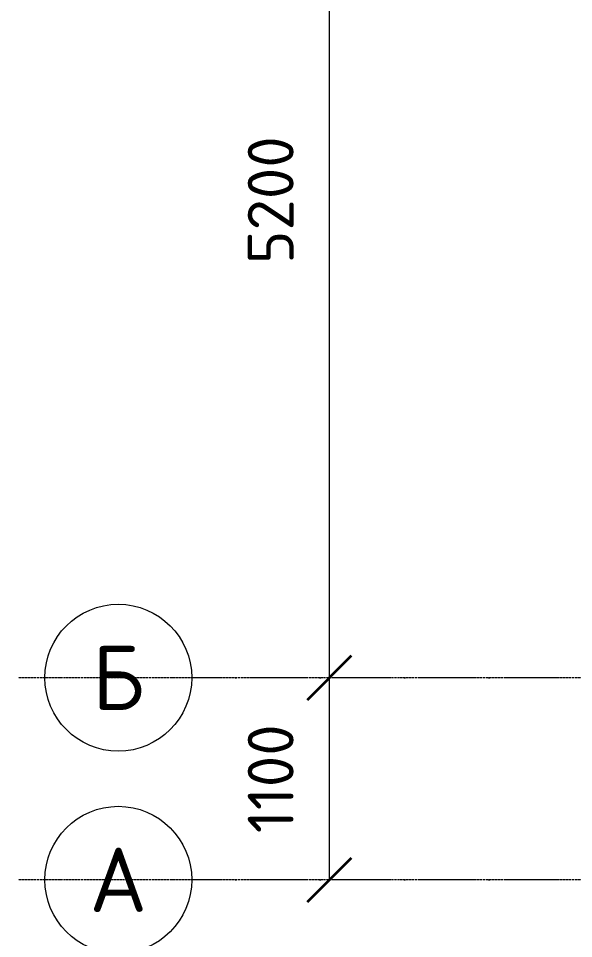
# Model space of a CAD drawing. Header units: millimetres. Extents: x -5016 to 22834, y -6019 to 18943.
# Drawn here: x -3344 to -320, y -320 to 4689 of the extents above; entities that cross this region are included whole.
import ezdxf
from ezdxf.enums import TextEntityAlignment as Align

# ---------------------------------------------------------------- set-up
doc = ezdxf.new("R2010")
doc.units = ezdxf.units.MM
doc.linetypes.add('ОВ_ШП', pattern=[460, 300, -80, 0, -80])
doc.linetypes.add('Осевая 12-2-2', pattern=[16, 12, -2, 0, -2])
for name, color, linetype, lineweight in [('S-GRID', 8, 'Continuous', 13), ('АР_подложка', 8, 'Continuous', 13), ('ОВ_размеры', 7, 'Continuous', 13)]:
    doc.layers.add(name, color=color, linetype=linetype, lineweight=lineweight)
doc.styles.add('GOST', font='isocpeur.ttf', dxfattribs={"width": 0.9})

# ---------------------------------------------------------------- blocks, each defined once
blk = doc.blocks.new('АР_План_1_этажа')
at = {"layer": 'S-GRID', "color": 251, "linetype": 'Осевая 12-2-2', "true_color": 0x646464}
for p, q in [((23375.6, 5772.6), (-1176.1, 5772.6)), ((23375.6, 4672.6), (-1176.1, 4672.6))]:
    blk.add_line(p, q, dxfattribs=at)

msp = doc.modelspace()

# ---------------------------------------------------------------- block references
at = {"layer": 'АР_подложка'}
msp.add_blockref('АР_План_1_этажа', (-2168, -4673), dxfattribs=at)

# ---------------------------------------------------------------- next in the draw order: linework, layer by layer
at = {"layer": 'ОВ_размеры'}
for points in [[(-1650, 1100), (-1650, 6300)], [(-1650, 0), (-1650, 1100)]]:
    msp.add_lwpolyline(points, dxfattribs=at)
at = {"layer": 'ОВ_размеры', "lineweight": 35}
for points in [[(-1770, 980), (-1530, 1220)], [(-1770, -120), (-1530, 120)]]:
    msp.add_lwpolyline(points, dxfattribs=at)
at = {"layer": 'ОВ_размеры', "linetype": 'ОВ_ШП'}
for points in [[(-400, 1100), (-2400, 1100)], [(-400, 0), (-2400, 0)]]:
    msp.add_lwpolyline(points, dxfattribs=at)
at = {"layer": 'ОВ_размеры'}
for centre in [(-2800, 1100), (-2800, 0)]:
    msp.add_circle(centre, 400, dxfattribs=at)

# ---------------------------------------------------------------- next in the draw order: texts
at = {"layer": 'ОВ_размеры', "style": 'GOST'}
for s, p in [('5200', (-1770, 3700)), ('1100', (-1770, 550))]:
    msp.add_text(s, height=250, rotation=90, dxfattribs=at).set_placement(p, align=Align.BOTTOM_CENTER)
for s, p in [('Б', (-2800, 1100)), ('А', (-2800, 0))]:
    msp.add_text(s, height=350, dxfattribs=at).set_placement(p, align=Align.MIDDLE_CENTER)

doc.saveas('drawing.dxf')
